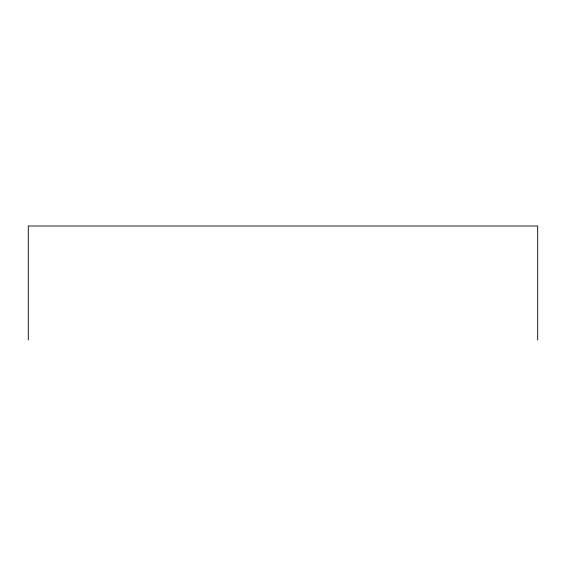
<?xml version="1.0" encoding="UTF-8"?>
<svg xmlns="http://www.w3.org/2000/svg" width="566" height="566" viewBox="0 0 566 566"><rect width="100%" height="100%" fill="white"/><g stroke="black" fill="none" stroke-linecap="round" stroke-linejoin="round"><path stroke-width="0.85" d="M537.7 340.01L537.7 225.99L28.3 225.99L28.3 340.01"/></g></svg>
